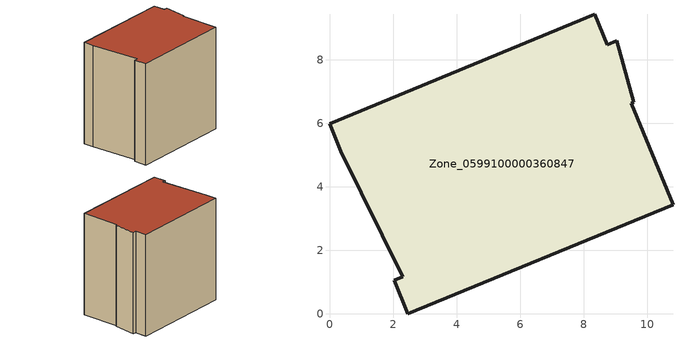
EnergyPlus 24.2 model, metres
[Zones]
Zone_0599100000360847
 floor ground (C_G): 0.36,5.12 0,5.99 8.35,9.44 8.74,8.48 9.04,8.6 9.57,6.66 9.5,6.63 10.81,3.44 2.47,0 2.03,1.06 2.3,1.17 z0
 wall outside (C_F): 2.47,0 10.81,3.44 9.5,6.63 9.57,6.66 9.04,8.6 8.74,8.48 8.35,9.44 0,5.99 0.36,5.12 2.3,1.17 2.03,1.06 2.47,0 z0:9.1
 roof outside (C_R): 9.5,6.63 9.57,6.66 9.04,8.6 8.74,8.48 8.35,9.44 0,5.99 0.36,5.12 2.3,1.17 2.03,1.06 2.47,0 10.81,3.44 z9.1
[BUILDING]
Pand.0599100000360847: North Axis=0; Terrain=City; Loads Convergence Tolerance Value=0.04; Temperature Convergence Tolerance Value=0.4; Solar Distribution=FullExterior; Maximum Number of Warmup Days=25; Minimum Number of Warmup Days=1
[Site:Location]
Rotterdam.The.Hague.AP_ZH_NLD Design_Conditions: Latitude=51.96; Longitude=4.45; Time Zone=1; Elevation=-4.5
[SITE:GROUNDTEMPERATURE:BUILDINGSURFACE]
18, 18, 18, 18, 18, 18, 18, 18, 18, 18, 18, 18
[MATERIAL] Thermal Absorptance=0.9; Solar Absorptance=0.7; Visible Absorptance=0.7
Name | Roughness | Thickness | Conductivity | Density | Specific Heat
G.TI.1992-2005 | MediumSmooth | 0.15 | 0.06 | 540 | 1210
F.TI.1992-2005 | Rough | 0.3 | 0.12 | 1920 | 840
R.TI.1992-2005 | MediumRough | 0.2 | 0.08 | 1500 | 1000
[CONSTRUCTION]
C_G: G.TI.1992-2005
C_F: F.TI.1992-2005
C_R: R.TI.1992-2005
[ZONE]
Zone_0599100000360847: Type=1; Multiplier=1; Ceiling Height=Autocalculate; Volume=Autocalculate; Floor Area=autocalculate; Part of Total Floor Area=Yes
[ZONEINFILTRATION:DESIGNFLOWRATE]
Infil_Zone_0599100000360847: Zone or ZoneList or Space or SpaceList=Zone_0599100000360847; Schedule=AlwaysOn; Design Flow Rate Calculation Method=Flow/Area; Flow Rate per Floor Area=0.0015; Constant Term Coefficient=1; Temperature Term Coefficient=0; Velocity Term Coefficient=0; Velocity Squared Term Coefficient=0
[HVACTEMPLATE:ZONE:IDEALLOADSAIRSYSTEM]
Zone_0599100000360847: Maximum Heating Supply Air Temperature=50; Minimum Cooling Supply Air Temperature=13; Maximum Heating Supply Air Humidity Ratio=0.0156; Minimum Cooling Supply Air Humidity Ratio=0.0077; Heating Limit=NoLimit; Cooling Limit=NoLimit; Dehumidification Control Type=ConstantSensibleHeatRatio; Cooling Sensible Heat Ratio=0.7; Dehumidification Setpoint=60; Humidification Control Type=None; Humidification Setpoint=30; Outdoor Air Method=None; Outdoor Air Flow Rate per Person=0.00944; Outdoor Air Flow Rate per Zone Floor Area=0; Outdoor Air Flow Rate per Zone=0; Demand Controlled Ventilation Type=None; Outdoor Air Economizer Type=NoEconomizer; Heat Recovery Type=None; Sensible Heat Recovery Effectiveness=0.7; Latent Heat Recovery Effectiveness=0.65
[ZONECONTROL:THERMOSTAT]
ThermostatControl_Zone_0599100000360847: Zone or ZoneList=Zone_0599100000360847; Control Type Schedule=DualSetpointControlType; Control 1=Thermostat_Zone_0599100000360847; Temperature Difference Between Cutout And Setpoint=0
[THERMOSTATSETPOINT:DUALSETPOINT]
Thermostat_Zone_0599100000360847: Heating Setpoint Temperature Schedule=HeatingSetpoint_Zone_0599100000360847; Cooling Setpoint Temperature Schedule=CoolingSetpoint_Zone_0599100000360847
[SCHEDULE:COMPACT]
HeatingSetpoint_Zone_0599100000360847: Through: 12/31, For: AllDays, Until: 24:00, 21
CoolingSetpoint_Zone_0599100000360847: Through: 12/31, For: AllDays, Until: 24:00, 24
DualSetpointControlType: Through: 12/31, For: AllDays, Until: 24:00, 4
AlwaysOn: Through: 12/31, For: AllDays, Until: 24:00, 1
